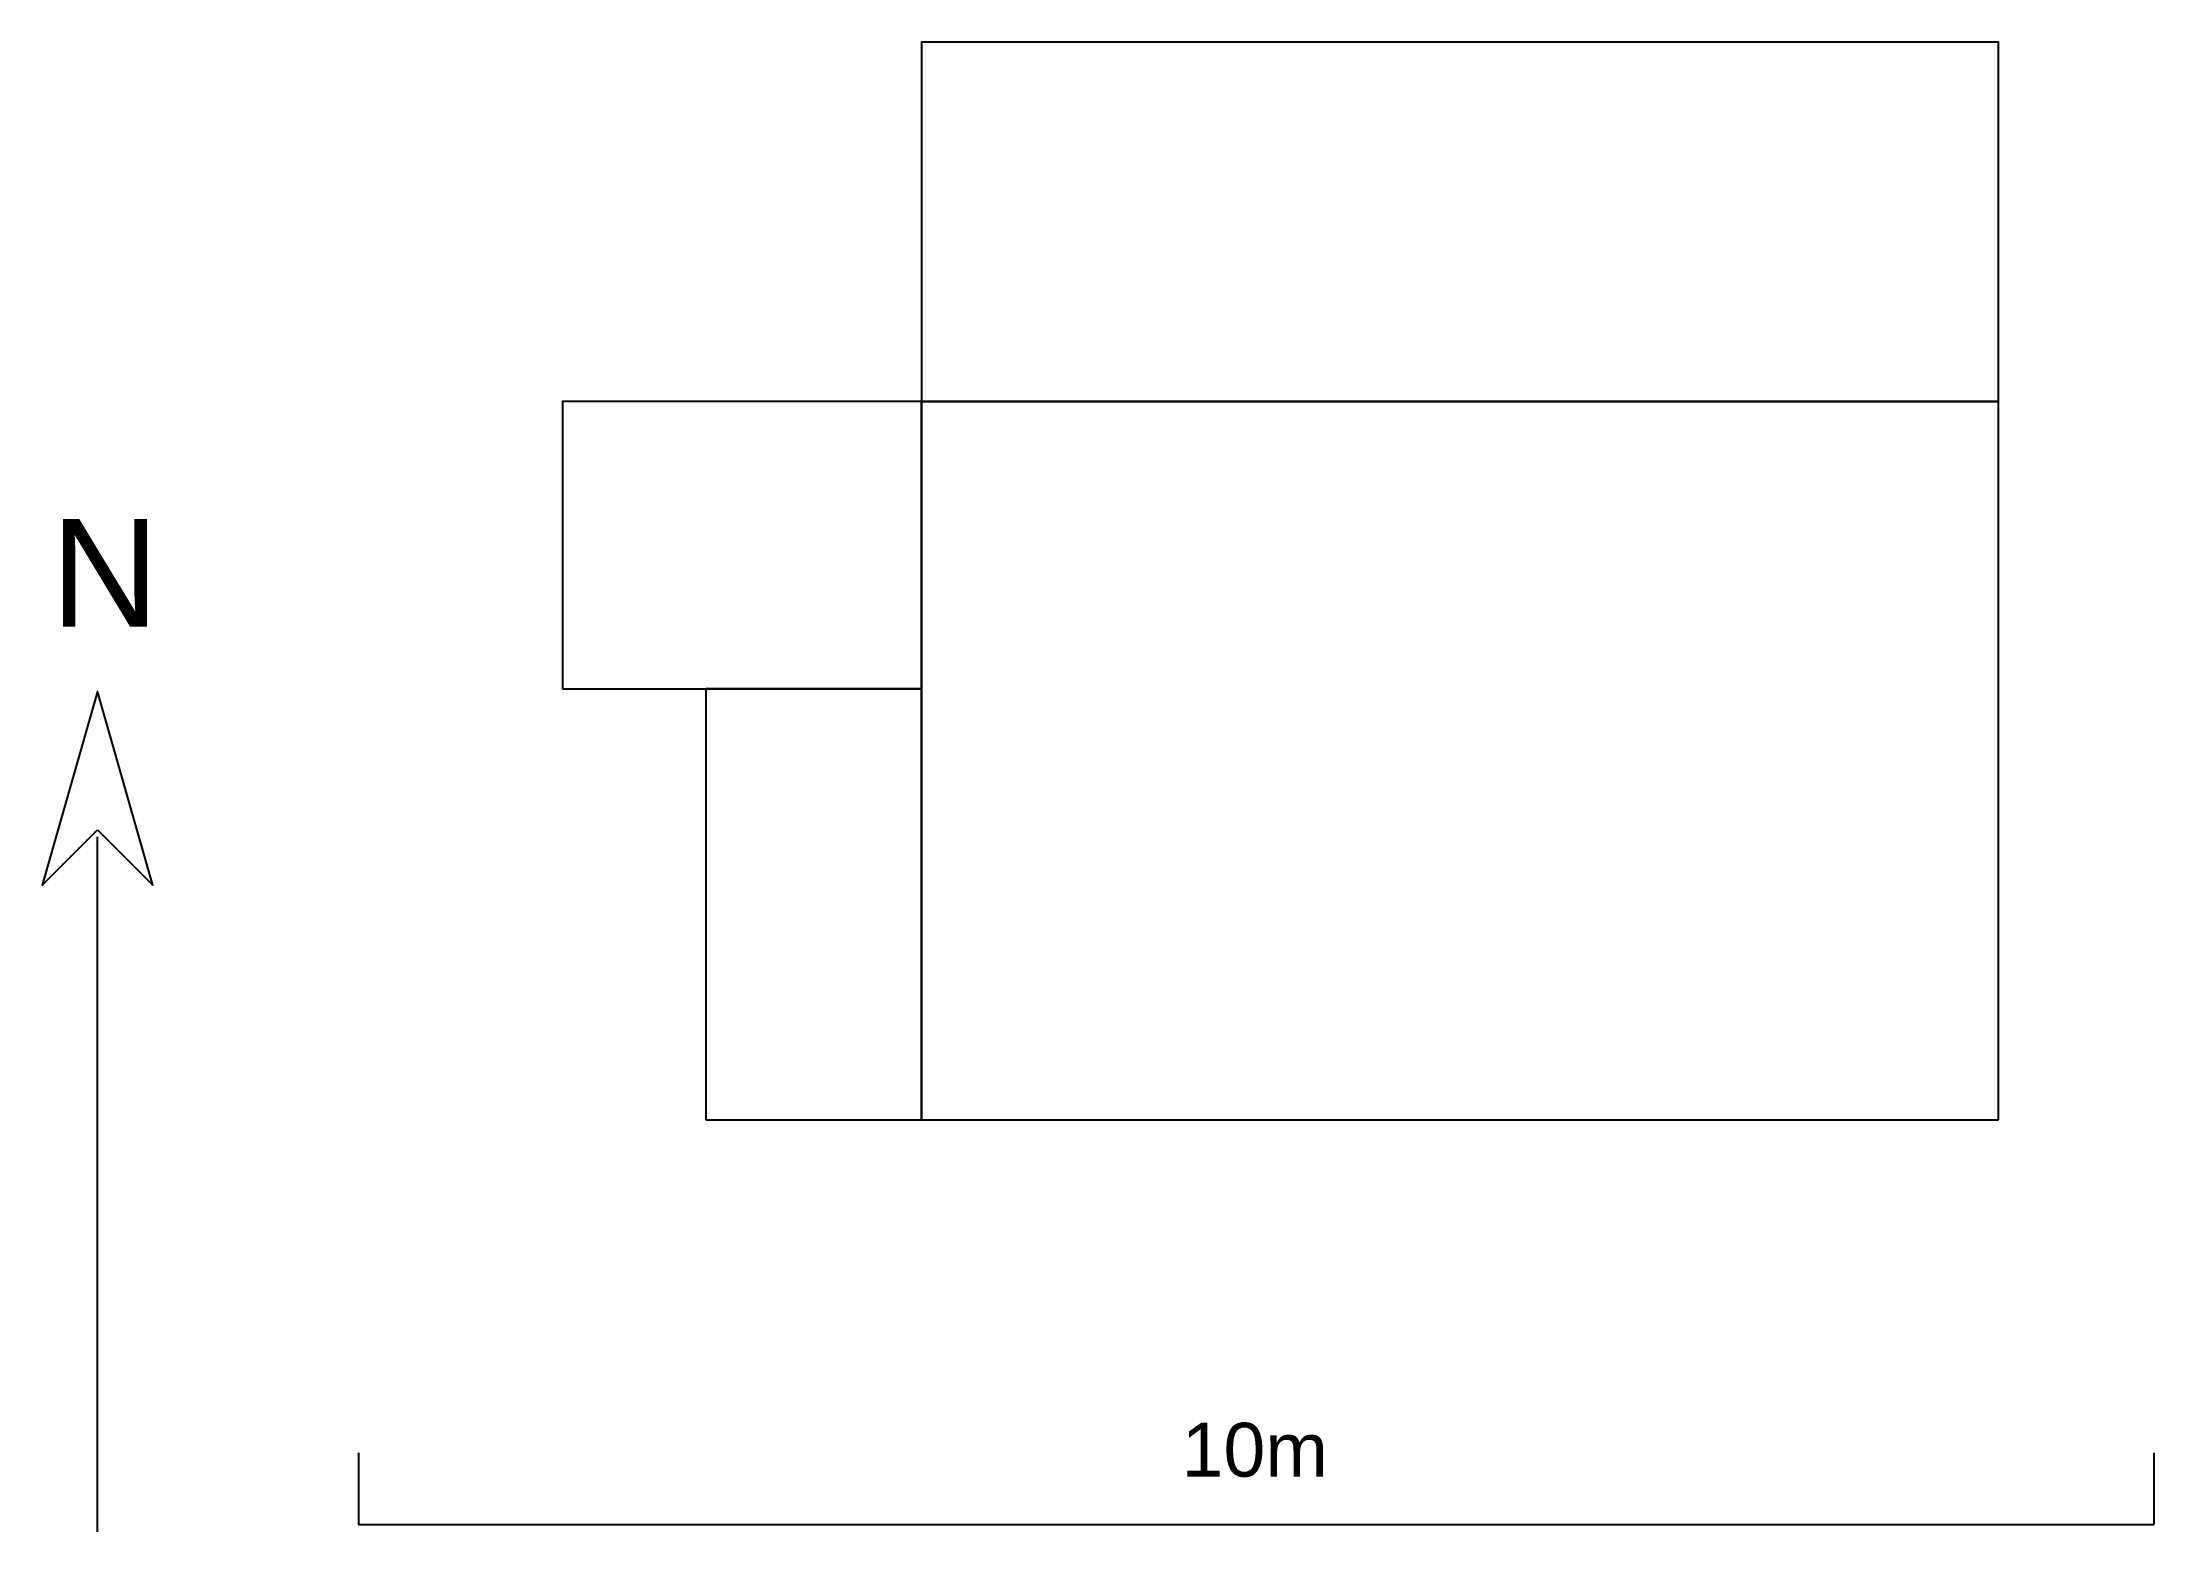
# Model space of a CAD drawing. Header units: metres. Extents: x 3.1 to 14.9, y 5.7 to 14.
import ezdxf

# ---------------------------------------------------------------- set-up
doc = ezdxf.new("R2010")
doc.units = ezdxf.units.M
for name, color, linetype, lineweight, true_color in [('Boundary', 1, 'Continuous', 25, 0xff0000), ('Legend', 2, 'Continuous', 25, 0xffff00), ('Structures', 5, 'Continuous', 25, 0x0000ff)]:
    doc.layers.add(name, color=color, linetype=linetype, lineweight=lineweight, true_color=true_color)
doc.styles.add('textstyle21', font='')
doc.styles.add('textstyle22', font='')
doc.styles.get('textstyle21').set_extended_font_data('Arial')
doc.styles.get('textstyle22').set_extended_font_data('Arial')

msp = doc.modelspace()

# ---------------------------------------------------------------- linework, layer by layer
at = {"layer": 'Boundary', "flags": 128}
msp.add_lwpolyline([(14, 8), (14, 12), (8, 12), (8, 8)], close=True, dxfattribs=at)
at = {"layer": 'Legend'}
for p, q in [((4.865, 6.145), (4.865, 5.745)), ((14.865, 6.145), (14.865, 5.745)), ((4.865, 5.745), (14.865, 5.745))]:
    msp.add_line(p, q, dxfattribs=at)
for points in [[(3.411, 9.614), (3.719, 9.306), (3.416, 10.365), (3.411, 10.384), (3.103, 9.306), (3.411, 9.614)], [(3.411, 5.705), (3.411, 9.575)]]:
    msp.add_lwpolyline(points, dxfattribs=at)
at = {"layer": 'Structures', "flags": 128}
for points in [[(8, 12), (14, 12), (14, 14), (8, 14)], [(6, 10.4), (8, 10.4), (8, 12), (6, 12)], [(6.8, 8), (8, 8), (8, 10.4), (6.8, 10.4)]]:
    msp.add_lwpolyline(points, close=True, dxfattribs=at)

# ---------------------------------------------------------------- texts
at = {"layer": 'Legend', "attachment_point": 2}
for s, insert, char_height, style in [('N', (3.452, 11.345), 0.6, 'textstyle22'), ('10m', (9.857, 6.312), 0.3, 'textstyle21')]:
    msp.add_mtext(s, dxfattribs=dict(at, insert=insert, char_height=char_height, style=style))

doc.saveas('drawing.dxf')
